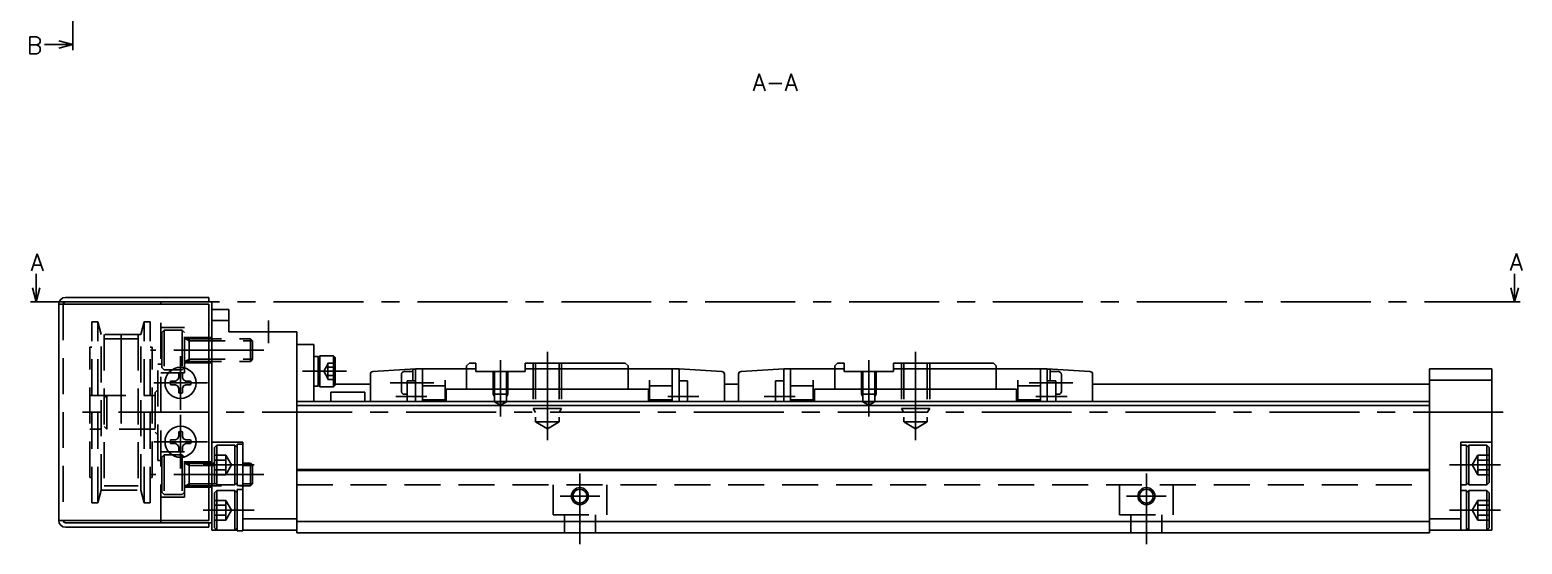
# Model space of a CAD drawing. Extents: x -2 to 451, y -8 to 279.
# Drawn here: x 187.6 to 451.1, y 8 to 98.9 of the extents above; entities that cross this region are included whole.
import ezdxf

# ---------------------------------------------------------------- set-up
doc = ezdxf.new("R2010")
doc.units = 0
doc.header["$LTSCALE"] = 0.5
doc.linetypes.add('CENTER', pattern=[50.8, 31.75, -6.35, 6.35, -6.35])
doc.linetypes.add('DASHED', pattern=[19.05, 12.7, -6.35])
for name, color, linetype in [('MSM_CENTER', 1, 'CENTER'), ('MSM_CONTINUOUS', 7, 'CONTINUOUS'), ('MSM_DASHED', 4, 'DASHED'), ('MSM_NARROW', 5, 'CONTINUOUS'), ('MSM_PART_NUMBER', 7, 'CONTINUOUS')]:
    doc.layers.add(name, color=color, linetype=linetype)
doc.styles.get("Standard").update_dxf_attribs({"font": 'txt.shx', "height": 3, "bigfont": 'bigfont.shx'})

msp = doc.modelspace()

# ---------------------------------------------------------------- linework, layer by layer
at = {"layer": 'MSM_CENTER'}
for p, q in [((195.26, 239.06), (195.26, 97.3)), ((449.76, 50.8), (188.76, 50.8)), ((229.76, 43.5), (229.76, 47.5)), ((203.76, 29.3), (203.76, 47.05)), ((228.96, 42.3), (208.96, 42.3)), ((214.26, 41.25), (214.26, 31.75)), ((270.76, 40.5), (270.76, 30.54)), ((279.01, 42), (279.01, 26.41)), ((335.76, 40.5), (335.76, 30.54)), ((344.01, 42), (344.01, 26.41)), ((235.76, 38.55), (243.56, 38.55)), ((219.01, 36.5), (209.51, 36.5)), ((251.26, 36.5), (258.96, 36.5)), ((371.76, 36.5), (364.06, 36.5)), ((252.26, 34.1), (257.76, 34.1)), ((300.26, 34.1), (305.76, 34.1)), ((317.26, 34.1), (322.76, 34.1)), ((365.26, 34.1), (370.76, 34.1)), ((447.76, 31.3), (196.26, 31.3)), ((214.26, 30.85), (214.26, 21.35)), ((219.01, 26.1), (209.51, 26.1)), ((218.26, 22), (227.26, 22)), ((447.26, 22), (438.26, 22)), ((228.96, 20.3), (208.96, 20.3)), ((284.76, 20.5), (284.76, 8)), ((384.76, 20.5), (384.76, 8)), ((281.26, 16.5), (288.26, 16.5)), ((381.26, 16.5), (388.26, 16.5)), ((218.26, 14), (227.26, 14)), ((447.26, 14), (438.26, 14))]:
    msp.add_line(p, q, dxfattribs=at)
at = {"layer": 'MSM_CONTINUOUS'}
for p, q in [((195.26, 96.3), (190.26, 96.3)), ((192.76, 96.97), (195.26, 96.3)), ((195.26, 96.3), (192.76, 95.63)), ((195.26, 97.3), (195.26, 95.3)), ((188.76, 50.8), (188.76, 55.8)), ((449.76, 50.8), (449.76, 55.8)), ((188.76, 50.8), (188.09, 53.3)), ((189.43, 53.3), (188.76, 50.8)), ((449.76, 50.8), (449.09, 53.3)), ((450.43, 53.3), (449.76, 50.8)), ((187.76, 50.8), (189.76, 50.8)), ((192.76, 50.4), (219.26, 50.4)), ((192.76, 50.4), (192.76, 12.2)), ((193.96, 51.6), (219.26, 51.6)), ((193.96, 50.8), (219.76, 50.8)), ((210.76, 50.4), (210.76, 50.8)), ((219.26, 50.8), (219.26, 51.6)), ((219.26, 50.4), (219.26, 12.2)), ((219.76, 50.8), (219.76, 10.5)), ((448.76, 50.8), (450.76, 50.8)), ((222.76, 49.5), (219.76, 49.5)), ((219.76, 47.5), (222.76, 47.5)), ((222.76, 49.5), (222.76, 45.5)), ((222.76, 45.5), (234.76, 45.5)), ((234.76, 45.5), (234.76, 10)), ((234.76, 43.3), (237.76, 43.3)), ((237.76, 33.2), (237.76, 43.3)), ((238.56, 41.15), (237.76, 41.15)), ((238.56, 41), (238.86, 41.3)), ((238.56, 41.15), (238.56, 35.95)), ((238.86, 35.8), (238.86, 41.3)), ((241.26, 41.3), (238.86, 41.3)), ((241.26, 41.3), (241.26, 35.8)), ((241.56, 41), (241.26, 41.3)), ((241.56, 41), (241.56, 36.1)), ((265.26, 40), (264.76, 39.5)), ((265.26, 40), (266.41, 40)), ((266.41, 40), (266.41, 38.5)), ((275.11, 40), (292.76, 40)), ((275.11, 38.5), (275.11, 40)), ((293.26, 39.5), (292.76, 40)), ((330.26, 40), (329.76, 39.5)), ((330.26, 40), (331.41, 40)), ((331.41, 40), (331.41, 38.5)), ((340.11, 40), (357.76, 40)), ((340.11, 38.5), (340.11, 40)), ((358.26, 39.5), (357.76, 40)), ((213.34, 36.83), (213.74, 37.02)), ((213.93, 37.42), (213.74, 37.02)), ((213.93, 37.42), (213.95, 38.27)), ((214.59, 37.42), (214.58, 38.27)), ((214.59, 37.42), (214.78, 37.02)), ((215.19, 36.83), (214.78, 37.02)), ((247.76, 38.03), (247.76, 33.2)), ((255.76, 39), (248.23, 38.53)), ((255.76, 39), (266.41, 39)), ((255.76, 39), (255.76, 33.2)), ((256.96, 33.2), (256.96, 39)), ((260.96, 37), (260.96, 33.2)), ((264.76, 35.4), (264.76, 39.5)), ((275.11, 38.5), (266.41, 38.5)), ((302.26, 39), (275.11, 39)), ((293.26, 35.4), (293.26, 39.5)), ((297.06, 37), (297.06, 33.2)), ((301.06, 39), (301.06, 33.2)), ((302.26, 39), (302.26, 33.2)), ((302.26, 39), (309.79, 38.53)), ((310.26, 38.03), (310.26, 33.2)), ((312.76, 38.03), (312.76, 33.2)), ((320.76, 39), (313.23, 38.53)), ((320.76, 39), (331.41, 39)), ((320.76, 39), (320.76, 33.2)), ((321.96, 33.2), (321.96, 39)), ((325.96, 37), (325.96, 33.2)), ((329.76, 35.4), (329.76, 39.5)), ((340.11, 38.5), (331.41, 38.5)), ((367.26, 39), (340.11, 39)), ((358.26, 35.4), (358.26, 39.5)), ((362.06, 37), (362.06, 33.2)), ((366.06, 39), (366.06, 33.2)), ((367.26, 39), (374.79, 38.53)), ((367.26, 39), (367.26, 33.2)), ((367.76, 38.9), (367.26, 38.9)), ((367.76, 36.85), (367.76, 38.9)), ((369.26, 38.5), (367.76, 38.5)), ((369.76, 38), (369.76, 35)), ((375.26, 38.03), (375.26, 33.2)), ((434.76, 39), (434.76, 10)), ((434.76, 39), (445.76, 39)), ((434.76, 37), (445.76, 37)), ((445.76, 39), (445.76, 10.5)), ((213.34, 36.83), (212.49, 36.82)), ((213.34, 36.17), (212.49, 36.18)), ((213.34, 36.17), (213.74, 35.98)), ((213.93, 35.58), (213.74, 35.98)), ((213.93, 35.58), (213.95, 34.73)), ((214.59, 35.58), (214.58, 34.73)), ((214.59, 35.58), (214.78, 35.98)), ((215.19, 36.17), (214.78, 35.98)), ((215.19, 36.83), (216.03, 36.82)), ((215.19, 36.17), (216.03, 36.18)), ((237.76, 35.95), (238.56, 35.95)), ((238.56, 36.1), (238.86, 35.8)), ((241.26, 35.8), (238.86, 35.8)), ((246.76, 34.87), (240.76, 34.87)), ((240.76, 34.87), (240.76, 33.2)), ((241.26, 35.8), (241.56, 36.1)), ((247.76, 36.3), (241.56, 36.3)), ((246.76, 33.2), (246.76, 34.87)), ((255.76, 36.85), (254.26, 36.85)), ((254.26, 36.85), (254.26, 33.2)), ((256.96, 36), (260.96, 36)), ((261.16, 35.1), (260.96, 35.1)), ((261.16, 34.3), (260.96, 34.3)), ((296.86, 35.4), (261.16, 35.4)), ((261.16, 33.2), (261.16, 35.4)), ((296.86, 33.2), (296.86, 35.4)), ((297.06, 35.1), (296.86, 35.1)), ((297.06, 34.3), (296.86, 34.3)), ((301.06, 36), (297.06, 36)), ((303.76, 36.85), (302.26, 36.85)), ((303.76, 36.85), (303.76, 33.2)), ((312.76, 36.3), (310.26, 36.3)), ((320.76, 36.85), (319.26, 36.85)), ((319.26, 36.85), (319.26, 33.2)), ((321.96, 36), (325.96, 36)), ((326.16, 35.1), (325.96, 35.1)), ((326.16, 34.3), (325.96, 34.3)), ((361.86, 35.4), (326.16, 35.4)), ((326.16, 33.2), (326.16, 35.4)), ((361.86, 33.2), (361.86, 35.4)), ((362.06, 35.1), (361.86, 35.1)), ((362.06, 34.3), (361.86, 34.3)), ((366.06, 36), (362.06, 36)), ((368.76, 36.85), (367.26, 36.85)), ((368.76, 36.85), (368.76, 33.2)), ((369.26, 34.5), (368.76, 34.5)), ((434.76, 36.3), (375.26, 36.3)), ((434.76, 33.2), (234.76, 33.2)), ((434.76, 32.5), (234.76, 32.5)), ((256.96, 33.5), (260.96, 33.5)), ((301.06, 33.5), (297.06, 33.5)), ((321.96, 33.5), (325.96, 33.5)), ((366.06, 33.5), (362.06, 33.5)), ((213.34, 26.43), (212.49, 26.42)), ((213.34, 26.43), (213.74, 26.62)), ((213.93, 27.02), (213.74, 26.62)), ((213.93, 27.02), (213.95, 27.87)), ((214.59, 27.02), (214.58, 27.87)), ((214.59, 27.02), (214.78, 26.62)), ((215.19, 26.43), (214.78, 26.62)), ((215.19, 26.43), (216.03, 26.42)), ((213.34, 25.77), (212.49, 25.78)), ((213.34, 25.77), (213.74, 25.58)), ((213.93, 25.18), (213.74, 25.58)), ((213.93, 25.18), (213.95, 24.33)), ((214.59, 25.18), (214.58, 24.33)), ((214.59, 25.18), (214.78, 25.58)), ((215.19, 25.77), (214.78, 25.58)), ((215.19, 25.77), (216.03, 25.78)), ((225.26, 26), (219.76, 26)), ((220.26, 25.1), (220.66, 25.5)), ((220.26, 25.1), (220.26, 18.9)), ((220.66, 25.5), (220.66, 18.5)), ((220.66, 25.5), (223.86, 25.5)), ((223.86, 25.5), (223.86, 18.5)), ((224.26, 25.1), (223.86, 25.5)), ((224.26, 18.35), (224.26, 25.65)), ((224.26, 25.65), (225.26, 25.65)), ((225.26, 26), (225.26, 10.35)), ((440.26, 26), (440.26, 10.5)), ((440.26, 26), (445.76, 26)), ((441.26, 25.5), (440.26, 25.5)), ((441.26, 25.5), (441.26, 18.5)), ((441.26, 25.1), (441.66, 25.5)), ((441.66, 25.5), (441.66, 18.5)), ((444.86, 25.5), (441.66, 25.5)), ((444.86, 25.5), (444.86, 18.5)), ((445.26, 25.1), (444.86, 25.5)), ((445.26, 25.1), (445.26, 18.9)), ((434.76, 21.2), (234.76, 21.2)), ((220.66, 18.5), (220.26, 18.9)), ((220.66, 18.5), (223.86, 18.5)), ((223.86, 18.5), (224.26, 18.9)), ((434.76, 21), (234.76, 21)), ((440.26, 18.5), (441.26, 18.5)), ((441.66, 18.5), (441.26, 18.9)), ((444.86, 18.5), (441.66, 18.5)), ((444.86, 18.5), (445.26, 18.9)), ((220.26, 17.1), (220.66, 17.5)), ((220.26, 17.1), (220.26, 10.9)), ((220.66, 17.5), (220.66, 10.5)), ((220.66, 17.5), (223.86, 17.5)), ((223.86, 17.5), (223.86, 10.5)), ((224.26, 17.1), (223.86, 17.5)), ((225.26, 18.35), (224.26, 18.35)), ((224.26, 10.35), (224.26, 17.65)), ((224.26, 17.65), (225.26, 17.65)), ((441.26, 17.5), (440.26, 17.5)), ((441.26, 17.5), (441.26, 10.5)), ((441.26, 17.1), (441.66, 17.5)), ((444.86, 17.5), (441.66, 17.5)), ((441.66, 17.5), (441.66, 10.5)), ((444.86, 17.5), (444.86, 10.5)), ((445.26, 17.1), (444.86, 17.5)), ((445.26, 17.1), (445.26, 10.9)), ((192.76, 12.2), (219.26, 12.2)), ((193.96, 11.8), (219.76, 11.8)), ((193.96, 11), (219.26, 11)), ((210.76, 11.8), (210.76, 12.2)), ((219.26, 11), (219.26, 11.8)), ((220.66, 10.5), (220.26, 10.9)), ((223.86, 10.5), (224.26, 10.9)), ((234.76, 12.5), (225.26, 12.5)), ((434.76, 12), (234.76, 12)), ((434.76, 12.5), (440.26, 12.5)), ((441.66, 10.5), (441.26, 10.9)), ((444.86, 10.5), (445.26, 10.9)), ((219.76, 10.5), (224.26, 10.5)), ((225.26, 10.35), (224.26, 10.35)), ((225.26, 10.5), (234.76, 10.5)), ((434.76, 10), (234.76, 10)), ((445.76, 10.5), (434.76, 10.5))]:
    msp.add_line(p, q, dxfattribs=at)
for centre, radius in [((214.26, 36.5), 2.75), ((214.26, 26.1), 2.75), ((284.76, 16.5), 1.23), ((384.76, 16.5), 1.23)]:
    msp.add_circle(centre, radius, dxfattribs=at)
for centre, radius, start, end in [((193.96, 50.4), 1.2, 90, 180), ((193.96, 50.4), 0.4, 90, 180), ((214.26, 36.5), 1.8, 79.8876, 100.1124), ((248.26, 38.03), 0.5, 93.5763, 180), ((309.76, 38.03), 0.5, 0, 86.4237), ((313.26, 38.03), 0.5, 93.5763, 180), ((369.26, 38), 0.5, 0, 90), ((374.76, 38.03), 0.5, 0, 86.4237), ((214.26, 36.5), 1.8, 169.8876, 190.1124), ((214.26, 36.5), 1.8, 259.8876, 280.1124), ((214.26, 36.5), 1.8, 349.8876, 10.1124), ((369.26, 35), 0.5, 270, 0), ((214.26, 26.1), 1.8, 169.8876, 190.1124), ((214.26, 26.1), 1.8, 79.8876, 100.1124), ((214.26, 26.1), 1.8, 349.8876, 10.1124), ((214.26, 26.1), 1.8, 259.8876, 280.1124), ((193.96, 12.2), 1.2, 180, 270), ((193.96, 12.2), 0.4, 180, 270)]:
    msp.add_arc(centre, radius, start, end, dxfattribs=at)
at = {"layer": 'MSM_DASHED'}
for p, q in [((193.56, 50.4), (193.56, 12.2)), ((210.76, 12.2), (210.76, 50.4)), ((198.62, 15.3), (198.62, 47.3)), ((199.66, 47.3), (198.62, 47.3)), ((199.66, 15.3), (199.66, 47.3)), ((200.26, 45.05), (199.66, 47.3)), ((200.26, 17.55), (200.26, 45.05)), ((207.26, 45.05), (200.26, 45.05)), ((200.76, 45.05), (200.76, 17.55)), ((206.76, 45.05), (206.76, 17.55)), ((207.86, 47.3), (207.26, 45.05)), ((207.26, 17.55), (207.26, 45.05)), ((207.86, 15.3), (207.86, 47.3)), ((208.9, 47.3), (207.86, 47.3)), ((208.9, 15.3), (208.9, 47.3)), ((214.96, 46.3), (210.76, 46.3)), ((210.96, 45.4), (211.36, 45.8)), ((210.96, 45.4), (210.96, 39.2)), ((211.36, 45.8), (211.36, 38.8)), ((211.36, 45.8), (214.56, 45.8)), ((214.56, 45.8), (214.56, 38.8)), ((214.96, 45.4), (214.56, 45.8)), ((214.96, 38.3), (214.96, 46.3)), ((198.26, 19.8), (198.26, 42.8)), ((198.62, 42.8), (198.26, 42.8)), ((200.76, 44.29), (206.76, 44.29)), ((209.26, 42.8), (208.9, 42.8)), ((209.26, 19.8), (209.26, 42.8)), ((214.96, 44.55), (219.76, 44.55)), ((215.06, 44.33), (215.76, 43.92)), ((215.16, 44.3), (226.58, 44.3)), ((215.76, 44.3), (215.76, 40.3)), ((215.76, 43.92), (226.96, 43.92)), ((226.58, 40.3), (226.58, 44.3)), ((226.96, 43.92), (226.58, 44.3)), ((226.96, 40.68), (226.96, 43.92)), ((210.26, 22.8), (210.26, 39.8)), ((210.76, 39.8), (210.26, 39.8)), ((214.96, 40.05), (219.76, 40.05)), ((215.06, 40.27), (215.76, 40.68)), ((215.16, 40.3), (226.58, 40.3)), ((215.76, 40.68), (226.96, 40.68)), ((226.58, 40.3), (226.96, 40.68)), ((240.26, 39.8), (239.54, 38.55)), ((240.26, 39.99), (240.26, 37.11)), ((241.56, 39.99), (240.26, 39.99)), ((276.51, 40), (276.51, 32)), ((276.94, 40), (276.94, 29.6)), ((281.08, 40), (281.08, 29.6)), ((281.51, 40), (281.51, 32)), ((341.51, 40), (341.51, 32)), ((341.94, 40), (341.94, 29.6)), ((346.08, 40), (346.08, 29.6)), ((346.51, 40), (346.51, 32)), ((214.96, 38.3), (210.76, 38.3)), ((211.36, 38.8), (210.96, 39.2)), ((211.36, 38.8), (214.56, 38.8)), ((214.56, 38.8), (214.96, 39.2)), ((239.54, 38.55), (240.26, 37.3)), ((241.56, 39.27), (240.26, 39.27)), ((241.56, 37.83), (240.26, 37.83)), ((241.56, 37.11), (240.26, 37.11)), ((253.26, 38), (253.26, 35)), ((253.76, 38.5), (255.26, 38.5)), ((255.26, 36.85), (255.26, 38.9)), ((255.26, 38.9), (255.76, 38.9)), ((269.46, 38.5), (269.46, 34.5)), ((269.7, 38.5), (269.7, 33.15)), ((271.82, 38.5), (271.82, 33.15)), ((272.06, 38.5), (272.06, 34.5)), ((334.46, 38.5), (334.46, 34.5)), ((334.7, 38.5), (334.7, 33.15)), ((336.82, 38.5), (336.82, 33.15)), ((337.06, 38.5), (337.06, 34.5)), ((198.26, 34.3), (209.76, 34.3)), ((201.26, 34.3), (200.76, 33.8)), ((201.26, 28.3), (201.26, 34.3)), ((210.26, 35.3), (209.76, 34.8)), ((209.76, 34.8), (209.76, 27.8)), ((253.76, 34.5), (254.26, 34.5)), ((269.46, 34.5), (272.06, 34.5)), ((269.46, 34.5), (269.7, 34.08)), ((272.06, 34.5), (271.82, 34.08)), ((334.46, 34.5), (337.06, 34.5)), ((334.46, 34.5), (334.7, 34.08)), ((337.06, 34.5), (336.82, 34.08)), ((269.7, 33.15), (270.76, 32.54)), ((269.7, 33.15), (271.82, 33.15)), ((271.82, 33.15), (270.76, 32.54)), ((276.51, 32), (276.94, 31.25)), ((276.51, 32), (281.51, 32)), ((281.51, 32), (281.08, 31.25)), ((334.7, 33.15), (335.76, 32.54)), ((334.7, 33.15), (336.82, 33.15)), ((336.82, 33.15), (335.76, 32.54)), ((341.51, 32), (341.94, 31.25)), ((341.51, 32), (346.51, 32)), ((346.51, 32), (346.08, 31.25)), ((276.94, 29.6), (281.08, 29.6)), ((276.94, 29.6), (279.01, 28.41)), ((281.08, 29.6), (279.01, 28.41)), ((341.94, 29.6), (346.08, 29.6)), ((341.94, 29.6), (344.01, 28.41)), ((346.08, 29.6), (344.01, 28.41)), ((209.76, 28.3), (198.26, 28.3)), ((200.76, 28.8), (201.26, 28.3)), ((209.76, 27.8), (210.26, 27.3)), ((214.96, 24.3), (210.76, 24.3)), ((210.96, 23.4), (211.36, 23.8)), ((211.36, 23.8), (211.36, 16.8)), ((211.36, 23.8), (214.56, 23.8)), ((214.56, 23.8), (214.56, 16.8)), ((214.96, 23.4), (214.56, 23.8)), ((214.96, 16.3), (214.96, 24.3)), ((220.26, 23.73), (222.26, 23.73)), ((222.26, 20.27), (222.26, 23.73)), ((222.26, 23.73), (223.26, 22)), ((443.26, 23.73), (442.26, 22)), ((445.26, 23.73), (443.26, 23.73)), ((443.26, 20.27), (443.26, 23.73)), ((210.76, 22.8), (210.26, 22.8)), ((210.96, 23.4), (210.96, 17.2)), ((214.96, 22.55), (219.76, 22.55)), ((215.06, 22.33), (215.76, 21.92)), ((215.16, 22.3), (220.26, 22.3)), ((215.76, 22.3), (215.76, 18.3)), ((215.76, 21.92), (220.26, 21.92)), ((220.26, 22.87), (222.26, 22.87)), ((220.26, 21.13), (222.26, 21.13)), ((222.26, 20.27), (223.26, 22)), ((225.26, 22.3), (226.58, 22.3)), ((225.26, 21.92), (226.96, 21.92)), ((226.58, 18.3), (226.58, 22.3)), ((226.96, 21.92), (226.58, 22.3)), ((226.96, 18.68), (226.96, 21.92)), ((443.26, 20.27), (442.26, 22)), ((445.26, 22.87), (443.26, 22.87)), ((445.26, 21.13), (443.26, 21.13)), ((198.26, 19.8), (198.62, 19.8)), ((208.9, 19.8), (209.26, 19.8)), ((215.06, 18.27), (215.76, 18.68)), ((215.76, 18.68), (220.48, 18.68)), ((220.26, 20.27), (222.26, 20.27)), ((224.04, 18.68), (224.26, 18.68)), ((225.26, 18.68), (226.96, 18.68)), ((226.58, 18.3), (226.96, 18.68)), ((234.76, 18.5), (434.76, 18.5)), ((280.01, 18.5), (280.01, 13.2)), ((289.51, 13.2), (289.51, 18.5)), ((380.01, 18.5), (380.01, 13.2)), ((389.51, 13.2), (389.51, 18.5)), ((445.26, 20.27), (443.26, 20.27)), ((199.66, 15.3), (200.26, 17.55)), ((200.26, 17.55), (207.26, 17.55)), ((200.76, 18.31), (206.76, 18.31)), ((207.26, 17.55), (207.86, 15.3)), ((214.96, 16.3), (210.76, 16.3)), ((211.36, 16.8), (210.96, 17.2)), ((211.36, 16.8), (214.56, 16.8)), ((214.56, 16.8), (214.96, 17.2)), ((214.96, 18.05), (219.76, 18.05)), ((215.16, 18.3), (226.58, 18.3)), ((198.62, 15.3), (199.66, 15.3)), ((207.86, 15.3), (208.9, 15.3)), ((220.26, 15.73), (222.26, 15.73)), ((220.26, 14.87), (222.26, 14.87)), ((222.26, 12.27), (222.26, 15.73)), ((222.26, 15.73), (223.26, 14)), ((222.26, 12.27), (223.26, 14)), ((280.01, 13.2), (289.51, 13.2)), ((282.01, 13.2), (282.01, 10)), ((287.51, 13.2), (287.51, 10)), ((380.01, 13.2), (389.51, 13.2)), ((382.01, 13.2), (382.01, 10)), ((387.51, 13.2), (387.51, 10)), ((443.26, 15.73), (442.26, 14)), ((443.26, 12.27), (442.26, 14)), ((445.26, 15.73), (443.26, 15.73)), ((443.26, 12.27), (443.26, 15.73)), ((445.26, 14.87), (443.26, 14.87)), ((220.26, 13.13), (222.26, 13.13)), ((220.26, 12.27), (222.26, 12.27)), ((445.26, 13.13), (443.26, 13.13)), ((445.26, 12.27), (443.26, 12.27))]:
    msp.add_line(p, q, dxfattribs=at)
for centre, radius, start, end in [((215.16, 44.5), 0.2, 180, 270), ((215.16, 40.1), 0.2, 90, 180), ((253.76, 38), 0.5, 90, 180), ((253.76, 35), 0.5, 180, 270), ((215.16, 22.5), 0.2, 180, 270), ((215.16, 18.1), 0.2, 90, 180)]:
    msp.add_arc(centre, radius, start, end, dxfattribs=at)
at = {"layer": 'MSM_NARROW'}
for centre in [(284.76, 16.5), (384.76, 16.5)]:
    msp.add_circle(centre, 1.5, dxfattribs=at)

# ---------------------------------------------------------------- texts
at = {"layer": 'MSM_PART_NUMBER'}
for s, p in [('B', (187.14, 94.65)), ('A-A', (315.26, 88.1)), ('A', (187.8, 56.31)), ('A', (448.92, 56.34))]:
    msp.add_text(s, height=3, dxfattribs=at).set_placement(p)

doc.saveas('drawing.dxf')
